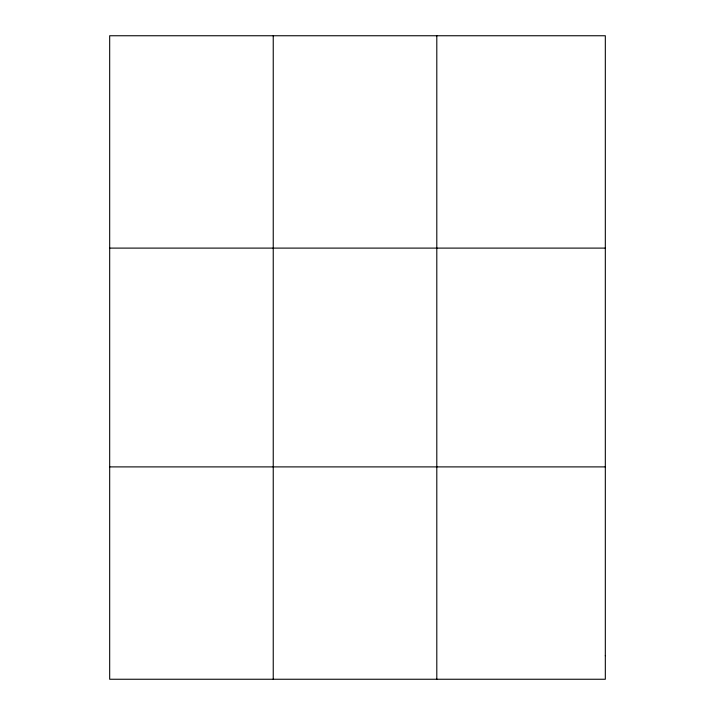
<?xml version="1.0" encoding="UTF-8"?>
<svg xmlns="http://www.w3.org/2000/svg" width="715" height="715" viewBox="0 0 715 715"><rect width="100%" height="100%" fill="white"/><g stroke="black" fill="none" stroke-linecap="round" stroke-linejoin="round"><path stroke-width="1.07" d="M273.237 679.25L273.237 35.75M436.802 679.25L436.802 35.75M109.681 248.105L605.319 248.105M109.681 466.895L605.319 466.895M605.319 655.655L605.319 679.25L109.681 679.25L109.681 35.75L605.319 35.75L605.319 655.655"/></g></svg>
